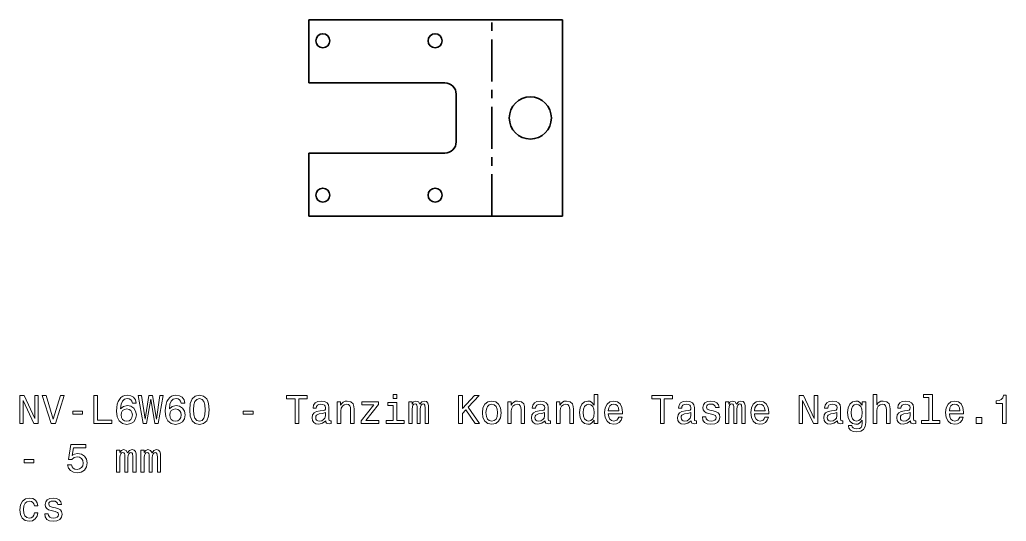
# Model space of a CAD drawing. Extents: x -6853 to 6025, y 489 to 1946.
# Drawn here: x -4350.2 to -3998.9, y 888.2 to 1066.9 of the extents above; entities that cross this region are included whole.
import ezdxf

# ---------------------------------------------------------------- set-up
doc = ezdxf.new("R2010")
doc.units = 0
doc.linetypes.add('AXES', pattern=[24, 15, -3, 3, -3])

msp = doc.modelspace()

# ---------------------------------------------------------------- linework, layer by layer
at = {"color": 7, "lineweight": 35}
for p, q in [((-4156.875488, 1066.883057), (-4247.28418, 1066.883057)), ((-4247.28418, 1044.383057), (-4247.28418, 1066.883057)), ((-4156.875488, 996.882996), (-4156.875488, 1066.883057)), ((-4198.78418, 1044.383057), (-4247.28418, 1044.383057)), ((-4198.78418, 1019.382996), (-4247.28418, 1019.382996)), ((-4247.28418, 996.882996), (-4247.28418, 1019.382996)), ((-4247.28418, 996.882996), (-4156.875488, 996.882996))]:
    msp.add_line(p, q, dxfattribs=at)
at = {"color": 1, "linetype": 'AXES', "lineweight": 35}
msp.add_line((-4182.080078, 996.882996), (-4182.080078, 1066.883057), dxfattribs=at)
at = {"color": 7, "lineweight": 35, "ltscale": 0.425002}
msp.add_line((-4194.78418, 1023.382996), (-4194.78418, 1040.383057), dxfattribs=at)
at = {"color": 7, "lineweight": 13}
for points in [[(-4350.209473, 923.006897), (-4349.013184, 923.006897), (-4349.013184, 931.20575), (-4345.180664, 923.006897), (-4343.638672, 923.006897), (-4343.638672, 933.006897), (-4344.849121, 933.006897), (-4344.849121, 924.808044), (-4348.638672, 933.006897), (-4350.209473, 933.006897)], [(-4335.742188, 933.021301), (-4338.249512, 924.505432), (-4340.828613, 933.021301), (-4342.197754, 933.021301), (-4338.970215, 923.006897), (-4337.529297, 923.006897), (-4334.373535, 933.021301)], [(-4323.826172, 923.006897), (-4317.399414, 923.006897), (-4317.399414, 924.217285), (-4322.500488, 924.217285), (-4322.500488, 933.006897), (-4323.826172, 933.006897)], [(-4308.768555, 930.312378), (-4309.041992, 931.479492), (-4309.67627, 932.344055), (-4310.655762, 932.891602), (-4311.923828, 933.078918), (-4312.773926, 932.978088), (-4313.508789, 932.704285), (-4314.157227, 932.257629), (-4314.705078, 931.623596), (-4315.137207, 930.831116), (-4315.454102, 929.865662), (-4315.655762, 928.727356), (-4315.713379, 927.444946), (-4315.48291, 925.398804), (-4314.776855, 923.914673), (-4313.638672, 923.021301), (-4312.08252, 922.718689), (-4310.68457, 922.978088), (-4309.618652, 923.655334), (-4308.926758, 924.721619), (-4308.681641, 926.07605), (-4308.926758, 927.444946), (-4309.589844, 928.496826), (-4310.612793, 929.159607), (-4311.880859, 929.390198), (-4313.249512, 929.10199), (-4314.272461, 928.280701), (-4314.056641, 929.865662), (-4313.595215, 931.004028), (-4312.88916, 931.681274), (-4311.909668, 931.911804), (-4311.188965, 931.796509), (-4310.641602, 931.493958), (-4310.28125, 930.989624), (-4310.09375, 930.312378)], [(-4306.275391, 923.006897), (-4305.007324, 923.006897), (-4303.566406, 931.681274), (-4302.08252, 923.006897), (-4300.87207, 923.006897), (-4299.114258, 933.021301), (-4300.26709, 933.021301), (-4301.505859, 924.505432), (-4302.932617, 933.021301), (-4304.186035, 933.021301), (-4305.583984, 924.505432), (-4306.823242, 933.021301), (-4308.004883, 933.021301)], [(-4291.419434, 930.312378), (-4291.693359, 931.479492), (-4292.327637, 932.344055), (-4293.307129, 932.891602), (-4294.575195, 933.078918), (-4295.425293, 932.978088), (-4296.160156, 932.704285), (-4296.808594, 932.257629), (-4297.356445, 931.623596), (-4297.788574, 930.831116), (-4298.105469, 929.865662), (-4298.307129, 928.727356), (-4298.364746, 927.444946), (-4298.134277, 925.398804), (-4297.428223, 923.914673), (-4296.290039, 923.021301), (-4294.733887, 922.718689), (-4293.335938, 922.978088), (-4292.269531, 923.655334), (-4291.578125, 924.721619), (-4291.333008, 926.07605), (-4291.578125, 927.444946), (-4292.240723, 928.496826), (-4293.26416, 929.159607), (-4294.532227, 929.390198), (-4295.900879, 929.10199), (-4296.923828, 928.280701), (-4296.708008, 929.865662), (-4296.246582, 931.004028), (-4295.540527, 931.681274), (-4294.561035, 931.911804), (-4293.840332, 931.796509), (-4293.292969, 931.493958), (-4292.932617, 930.989624), (-4292.745117, 930.312378)], [(-4289.67627, 927.891602), (-4289.459961, 925.629395), (-4288.782715, 924.015564), (-4287.702148, 923.035706), (-4286.203613, 922.718689), (-4284.719238, 923.035706), (-4283.638672, 924.015564), (-4282.975586, 925.629395), (-4282.745117, 927.891602), (-4282.975586, 930.139465), (-4283.249512, 931.032837), (-4283.638672, 931.7677), (-4284.719238, 932.747559), (-4286.203613, 933.078918), (-4287.702148, 932.747559), (-4288.782715, 931.753296), (-4289.459961, 930.139465)], [(-4288.292969, 927.891602), (-4288.177734, 929.635132), (-4287.817383, 930.888733), (-4287.168945, 931.623596), (-4286.203613, 931.882996), (-4285.252441, 931.623596), (-4284.604004, 930.888733), (-4284.243652, 929.635132), (-4284.128418, 927.891602), (-4284.243652, 926.133728), (-4284.604004, 924.880066), (-4285.252441, 924.145203), (-4286.203613, 923.900269), (-4287.168945, 924.145203), (-4287.817383, 924.880066), (-4288.177734, 926.133728)], [(-4252.168945, 923.006897), (-4250.843262, 923.006897), (-4250.843262, 931.796509), (-4247.817383, 931.796509), (-4247.817383, 933.006897), (-4255.209473, 933.006897), (-4255.209473, 931.796509), (-4252.168945, 931.796509)], [(-4241.217773, 924.015564), (-4241.217773, 923.97229), (-4241.145996, 923.482422), (-4240.929688, 923.136597), (-4240.021973, 922.862793), (-4239.315918, 922.978088), (-4239.315918, 923.957886), (-4239.618652, 923.914673), (-4240.021973, 924.10199), (-4240.09375, 924.678345), (-4240.09375, 928.684143), (-4240.26709, 929.707214), (-4240.770996, 930.427673), (-4241.650391, 930.859924), (-4242.88916, 931.018433), (-4244.099609, 930.84552), (-4244.993164, 930.355591), (-4245.555176, 929.591919), (-4245.742188, 928.583252), (-4245.742188, 928.496826), (-4244.604004, 928.496826), (-4244.50293, 929.10199), (-4244.186035, 929.534302), (-4243.66748, 929.79364), (-4242.932617, 929.894531), (-4242.226563, 929.822449), (-4241.722168, 929.606323), (-4241.419434, 929.231689), (-4241.318848, 928.712952), (-4241.376465, 928.107788), (-4241.606934, 927.805176), (-4242.183105, 927.661072), (-4243.26416, 927.545776), (-4244.50293, 927.286438), (-4245.382324, 926.825317), (-4245.900879, 926.104858), (-4246.05957, 925.038574), (-4245.915039, 924.087585), (-4245.46875, 923.381531), (-4244.748047, 922.934875), (-4243.753906, 922.776367), (-4242.414063, 923.078918)], [(-4237.140137, 923.006897), (-4235.87207, 923.006897), (-4235.87207, 927.473755), (-4235.742188, 928.496826), (-4235.324707, 929.246094), (-4234.67627, 929.707214), (-4233.811523, 929.880066), (-4233.120117, 929.736023), (-4232.6875, 929.346924), (-4232.47168, 928.698547), (-4232.399414, 927.833984), (-4232.399414, 923.006897), (-4231.131348, 923.006897), (-4231.131348, 928.093323), (-4231.188965, 929.116394), (-4231.448242, 929.966553), (-4232.29834, 930.744629), (-4233.624023, 931.018433), (-4234.358887, 930.917542), (-4234.978516, 930.643799), (-4235.511719, 930.182678), (-4235.929688, 929.56311), (-4235.929688, 930.744629), (-4237.140137, 930.744629)], [(-4215.87207, 933.352722), (-4217.211914, 933.352722), (-4217.211914, 931.911804), (-4215.87207, 931.911804)], [(-4211.621582, 923.006897), (-4210.454102, 923.006897), (-4210.454102, 928.17981), (-4210.382324, 928.957886), (-4210.166016, 929.519836), (-4209.834473, 929.851257), (-4209.402344, 929.980957), (-4209.056641, 929.865662), (-4208.826172, 929.577515), (-4208.710938, 929.087585), (-4208.66748, 928.439148), (-4208.66748, 923.006897), (-4207.572266, 923.006897), (-4207.572266, 928.17981), (-4207.500488, 928.943481), (-4207.28418, 929.505432), (-4206.938477, 929.851257), (-4206.505859, 929.980957), (-4206.160156, 929.865662), (-4205.929688, 929.577515), (-4205.785645, 928.439148), (-4205.785645, 923.006897), (-4204.618652, 923.006897), (-4204.618652, 928.352722), (-4204.69043, 929.462219), (-4204.920898, 930.312378), (-4205.382324, 930.831116), (-4206.131348, 931.018433), (-4207.010254, 930.730225), (-4207.6875, 929.894531), (-4208.220703, 930.71582), (-4209.114258, 931.018433), (-4209.935547, 930.730225), (-4210.497559, 929.92334), (-4210.497559, 930.744629), (-4211.621582, 930.744629)], [(-4193.912598, 923.006897), (-4192.586914, 923.006897), (-4192.586914, 926.565979), (-4191.405273, 927.833984), (-4188.047852, 923.006897), (-4186.434082, 923.006897), (-4190.46875, 928.799377), (-4186.549316, 933.006897), (-4188.307129, 933.006897), (-4192.586914, 928.381531), (-4192.586914, 933.006897), (-4193.912598, 933.006897)], [(-4185.46875, 926.868591), (-4185.238281, 925.110657), (-4184.575195, 923.813843), (-4183.523438, 923.006897), (-4182.111328, 922.733093), (-4180.713379, 923.006897), (-4179.661621, 923.799377), (-4178.999023, 925.096252), (-4178.753906, 926.868591), (-4178.999023, 928.626465), (-4179.661621, 929.937744), (-4180.713379, 930.730225), (-4182.111328, 931.018433), (-4183.523438, 930.730225), (-4184.575195, 929.92334), (-4185.238281, 928.626465)], [(-4176.419434, 923.006897), (-4175.151855, 923.006897), (-4175.151855, 927.473755), (-4175.021973, 928.496826), (-4174.604004, 929.246094), (-4173.955566, 929.707214), (-4173.091309, 929.880066), (-4172.399414, 929.736023), (-4171.967285, 929.346924), (-4171.750977, 928.698547), (-4171.679199, 927.833984), (-4171.679199, 923.006897), (-4170.411133, 923.006897), (-4170.411133, 928.093323), (-4170.46875, 929.116394), (-4170.728027, 929.966553), (-4171.578125, 930.744629), (-4172.903809, 931.018433), (-4173.638672, 930.917542), (-4174.258301, 930.643799), (-4174.791504, 930.182678), (-4175.209473, 929.56311), (-4175.209473, 930.744629), (-4176.419434, 930.744629)], [(-4163.148926, 924.015564), (-4163.148926, 923.97229), (-4163.07666, 923.482422), (-4162.860352, 923.136597), (-4161.952637, 922.862793), (-4161.246582, 922.978088), (-4161.246582, 923.957886), (-4161.549316, 923.914673), (-4161.952637, 924.10199), (-4162.024902, 924.678345), (-4162.024902, 928.684143), (-4162.197754, 929.707214), (-4162.702148, 930.427673), (-4163.581055, 930.859924), (-4164.820313, 931.018433), (-4166.030762, 930.84552), (-4166.923828, 930.355591), (-4167.48584, 929.591919), (-4167.67334, 928.583252), (-4167.67334, 928.496826), (-4166.535156, 928.496826), (-4166.434082, 929.10199), (-4166.117188, 929.534302), (-4165.598145, 929.79364), (-4164.863281, 929.894531), (-4164.157227, 929.822449), (-4163.65332, 929.606323), (-4163.350586, 929.231689), (-4163.249512, 928.712952), (-4163.307129, 928.107788), (-4163.537598, 927.805176), (-4164.114258, 927.661072), (-4165.194824, 927.545776), (-4166.434082, 927.286438), (-4167.312988, 926.825317), (-4167.831543, 926.104858), (-4167.990234, 925.038574), (-4167.846191, 924.087585), (-4167.399414, 923.381531), (-4166.679199, 922.934875), (-4165.68457, 922.776367), (-4164.344727, 923.078918)], [(-4159.070801, 923.006897), (-4157.802734, 923.006897), (-4157.802734, 927.473755), (-4157.67334, 928.496826), (-4157.255371, 929.246094), (-4156.606934, 929.707214), (-4155.742188, 929.880066), (-4155.050781, 929.736023), (-4154.618652, 929.346924), (-4154.402344, 928.698547), (-4154.330078, 927.833984), (-4154.330078, 923.006897), (-4153.0625, 923.006897), (-4153.0625, 928.093323), (-4153.120117, 929.116394), (-4153.379395, 929.966553), (-4154.229492, 930.744629), (-4155.555176, 931.018433), (-4156.290039, 930.917542), (-4156.909668, 930.643799), (-4157.442871, 930.182678), (-4157.860352, 929.56311), (-4157.860352, 930.744629), (-4159.070801, 930.744629)], [(-4145.641602, 924.202881), (-4145.641602, 923.006897), (-4144.373535, 923.006897), (-4144.373535, 933.352722), (-4145.626953, 933.352722), (-4145.626953, 929.56311), (-4146.592773, 930.658203), (-4147.183594, 930.917542), (-4147.860352, 931.018433), (-4149.085449, 930.730225), (-4150.036133, 929.92334), (-4150.655762, 928.626465), (-4150.87207, 926.882996), (-4150.655762, 925.139465), (-4150.036133, 923.828247), (-4149.085449, 923.006897), (-4147.860352, 922.733093), (-4147.183594, 922.833984), (-4146.578125, 923.093323)], [(-4140.612793, 926.508362), (-4135.540527, 926.508362), (-4135.526367, 927.099121), (-4135.756836, 928.756165), (-4136.390625, 929.995361), (-4137.399414, 930.744629), (-4138.739746, 931.018433), (-4140.050781, 930.730225), (-4141.05957, 929.92334), (-4141.708008, 928.612061), (-4141.938477, 926.882996), (-4141.722168, 925.110657), (-4141.07373, 923.813843), (-4140.07959, 923.006897), (-4138.782715, 922.733093), (-4137.658691, 922.920471), (-4136.736816, 923.410339), (-4136.05957, 924.188477), (-4135.67041, 925.225891), (-4136.923828, 925.225891), (-4137.183594, 924.649536), (-4137.558105, 924.217285), (-4138.624023, 923.87146), (-4139.445801, 924.029968), (-4140.06543, 924.534302), (-4140.46875, 925.355591), (-4140.612793, 926.465088)], [(-4122.053711, 923.006897), (-4120.728027, 923.006897), (-4120.728027, 931.796509), (-4117.702148, 931.796509), (-4117.702148, 933.006897), (-4125.094238, 933.006897), (-4125.094238, 931.796509), (-4122.053711, 931.796509)], [(-4111.102539, 924.015564), (-4111.102539, 923.97229), (-4111.030762, 923.482422), (-4110.814453, 923.136597), (-4109.906738, 922.862793), (-4109.200684, 922.978088), (-4109.200684, 923.957886), (-4109.503418, 923.914673), (-4109.906738, 924.10199), (-4109.978516, 924.678345), (-4109.978516, 928.684143), (-4110.151855, 929.707214), (-4110.655762, 930.427673), (-4111.535156, 930.859924), (-4112.773926, 931.018433), (-4113.984375, 930.84552), (-4114.87793, 930.355591), (-4115.439941, 929.591919), (-4115.626953, 928.583252), (-4115.626953, 928.496826), (-4114.48877, 928.496826), (-4114.388184, 929.10199), (-4114.070801, 929.534302), (-4113.552246, 929.79364), (-4112.817383, 929.894531), (-4112.111328, 929.822449), (-4111.606934, 929.606323), (-4111.304199, 929.231689), (-4111.203613, 928.712952), (-4111.26123, 928.107788), (-4111.491699, 927.805176), (-4112.067871, 927.661072), (-4113.148926, 927.545776), (-4114.388184, 927.286438), (-4115.26709, 926.825317), (-4115.785645, 926.104858), (-4115.944336, 925.038574), (-4115.800293, 924.087585), (-4115.353516, 923.381531), (-4114.632813, 922.934875), (-4113.638672, 922.776367), (-4112.298828, 923.078918)], [(-4103.235352, 927.516968), (-4104.459961, 927.805176), (-4105.367676, 928.136597), (-4105.67041, 928.813843), (-4105.583984, 929.289307), (-4105.28125, 929.635132), (-4104.791504, 929.851257), (-4104.085449, 929.937744), (-4103.408203, 929.851257), (-4102.875, 929.591919), (-4102.529297, 929.202881), (-4102.385254, 928.684143), (-4101.145996, 928.684143), (-4101.145996, 928.712952), (-4101.361816, 929.649536), (-4101.952637, 930.384399), (-4102.875, 930.84552), (-4104.085449, 931.018433), (-4105.310059, 930.84552), (-4106.203613, 930.369995), (-4106.765625, 929.66394), (-4106.938477, 928.770569), (-4106.808594, 927.906006), (-4106.405273, 927.300842), (-4105.742188, 926.868591), (-4104.776855, 926.565979), (-4103.364746, 926.220154), (-4102.500488, 925.859924), (-4102.27002, 925.571716), (-4102.183594, 925.139465), (-4102.312988, 924.606323), (-4102.658691, 924.202881), (-4103.220703, 923.943481), (-4103.970215, 923.857056), (-4104.762695, 923.943481), (-4105.338867, 924.246094), (-4105.728027, 924.736023), (-4105.886719, 925.413208), (-4107.111328, 925.413208), (-4106.909668, 924.260498), (-4106.318848, 923.424744), (-4105.382324, 922.920471), (-4104.085449, 922.733093), (-4102.730957, 922.920471), (-4101.736816, 923.424744), (-4101.131348, 924.231689), (-4100.915527, 925.283569), (-4101.07373, 926.191345), (-4101.520508, 926.810913), (-4102.255371, 927.214417)], [(-4098.85498, 923.006897), (-4097.6875, 923.006897), (-4097.6875, 928.17981), (-4097.615723, 928.957886), (-4097.399414, 929.519836), (-4097.067871, 929.851257), (-4096.635742, 929.980957), (-4096.290039, 929.865662), (-4096.05957, 929.577515), (-4095.944092, 929.087585), (-4095.900879, 928.439148), (-4095.900879, 923.006897), (-4094.805908, 923.006897), (-4094.805908, 928.17981), (-4094.733887, 928.943481), (-4094.517578, 929.505432), (-4094.171875, 929.851257), (-4093.739502, 929.980957), (-4093.393799, 929.865662), (-4093.163086, 929.577515), (-4093.019043, 928.439148), (-4093.019043, 923.006897), (-4091.852051, 923.006897), (-4091.852051, 928.352722), (-4091.924072, 929.462219), (-4092.154541, 930.312378), (-4092.615723, 930.831116), (-4093.36499, 931.018433), (-4094.243896, 930.730225), (-4094.921143, 929.894531), (-4095.454346, 930.71582), (-4096.347656, 931.018433), (-4097.168945, 930.730225), (-4097.730957, 929.92334), (-4097.730957, 930.744629), (-4098.85498, 930.744629)], [(-4088.56665, 926.508362), (-4083.494629, 926.508362), (-4083.480225, 927.099121), (-4083.710693, 928.756165), (-4084.344727, 929.995361), (-4085.353516, 930.744629), (-4086.693359, 931.018433), (-4088.004639, 930.730225), (-4089.013428, 929.92334), (-4089.661865, 928.612061), (-4089.892334, 926.882996), (-4089.67627, 925.110657), (-4089.027832, 923.813843), (-4088.033447, 923.006897), (-4086.736816, 922.733093), (-4085.612793, 922.920471), (-4084.690674, 923.410339), (-4084.013428, 924.188477), (-4083.624268, 925.225891), (-4084.87793, 925.225891), (-4085.137207, 924.649536), (-4085.511963, 924.217285), (-4086.578125, 923.87146), (-4087.399414, 924.029968), (-4088.019043, 924.534302), (-4088.422607, 925.355591), (-4088.56665, 926.465088)], [(-4072.630127, 923.006897), (-4071.434082, 923.006897), (-4071.434082, 931.20575), (-4067.601318, 923.006897), (-4066.05957, 923.006897), (-4066.05957, 933.006897), (-4067.269775, 933.006897), (-4067.269775, 924.808044), (-4071.05957, 933.006897), (-4072.630127, 933.006897)], [(-4059.056641, 924.015564), (-4059.056641, 923.97229), (-4058.984619, 923.482422), (-4058.768311, 923.136597), (-4057.860596, 922.862793), (-4057.154541, 922.978088), (-4057.154541, 923.957886), (-4057.457031, 923.914673), (-4057.860596, 924.10199), (-4057.932617, 924.678345), (-4057.932617, 928.684143), (-4058.105469, 929.707214), (-4058.609863, 930.427673), (-4059.48877, 930.859924), (-4060.728027, 931.018433), (-4061.938477, 930.84552), (-4062.831787, 930.355591), (-4063.393799, 929.591919), (-4063.581055, 928.583252), (-4063.581055, 928.496826), (-4062.442871, 928.496826), (-4062.341797, 929.10199), (-4062.024902, 929.534302), (-4061.506104, 929.79364), (-4060.77124, 929.894531), (-4060.065186, 929.822449), (-4059.561035, 929.606323), (-4059.258301, 929.231689), (-4059.157471, 928.712952), (-4059.215088, 928.107788), (-4059.445557, 927.805176), (-4060.021973, 927.661072), (-4061.102783, 927.545776), (-4062.341797, 927.286438), (-4063.220947, 926.825317), (-4063.739502, 926.104858), (-4063.898193, 925.038574), (-4063.753906, 924.087585), (-4063.307373, 923.381531), (-4062.586914, 922.934875), (-4061.592529, 922.776367), (-4060.252441, 923.078918)], [(-4048.955811, 923.352722), (-4048.955811, 930.744629), (-4050.166016, 930.744629), (-4050.166016, 929.491028), (-4051.1604, 930.629395), (-4051.765625, 930.917542), (-4052.442871, 931.018433), (-4053.66748, 930.730225), (-4054.618652, 929.92334), (-4055.238281, 928.626465), (-4055.454346, 926.882996), (-4055.238281, 925.125061), (-4054.618652, 923.828247), (-4053.66748, 923.006897), (-4052.442871, 922.733093), (-4051.751221, 922.833984), (-4051.174805, 923.093323), (-4050.166016, 924.188477), (-4050.166016, 923.093323), (-4050.28125, 922.228821), (-4050.598389, 921.609192), (-4051.203613, 921.248962), (-4052.111328, 921.119263), (-4052.903809, 921.20575), (-4053.46582, 921.421875), (-4053.797363, 921.796509), (-4053.898193, 922.300842), (-4055.122803, 922.300842), (-4055.122803, 922.243225), (-4054.935547, 921.321045), (-4054.359131, 920.629395), (-4053.437012, 920.182678), (-4052.18335, 920.02417), (-4050.684814, 920.240356), (-4049.690674, 920.84552), (-4049.128662, 921.8974)], [(-4046.304443, 923.006897), (-4045.036377, 923.006897), (-4045.036377, 927.473755), (-4044.906738, 928.496826), (-4044.48877, 929.246094), (-4043.840332, 929.707214), (-4042.97583, 929.880066), (-4042.28418, 929.736023), (-4041.852051, 929.346924), (-4041.635742, 928.698547), (-4041.563721, 927.833984), (-4041.563721, 923.006897), (-4040.295898, 923.006897), (-4040.295898, 928.093323), (-4040.353516, 929.116394), (-4040.612793, 929.966553), (-4041.462891, 930.744629), (-4042.788574, 931.018433), (-4043.509033, 930.917542), (-4044.128662, 930.643799), (-4044.647461, 930.211487), (-4045.036377, 929.620728), (-4045.036377, 933.352722), (-4046.304443, 933.352722)], [(-4033.033447, 924.015564), (-4033.033447, 923.97229), (-4032.961426, 923.482422), (-4032.745361, 923.136597), (-4031.837646, 922.862793), (-4031.131592, 922.978088), (-4031.131592, 923.957886), (-4031.434082, 923.914673), (-4031.837646, 924.10199), (-4031.909668, 924.678345), (-4031.909668, 928.684143), (-4032.08252, 929.707214), (-4032.586914, 930.427673), (-4033.46582, 930.859924), (-4034.705078, 931.018433), (-4035.915527, 930.84552), (-4036.808838, 930.355591), (-4037.370605, 929.591919), (-4037.558105, 928.583252), (-4037.558105, 928.496826), (-4036.419678, 928.496826), (-4036.318848, 929.10199), (-4036.001953, 929.534302), (-4035.483154, 929.79364), (-4034.748291, 929.894531), (-4034.042236, 929.822449), (-4033.537842, 929.606323), (-4033.235352, 929.231689), (-4033.134277, 928.712952), (-4033.192139, 928.107788), (-4033.422607, 927.805176), (-4033.999023, 927.661072), (-4035.07959, 927.545776), (-4036.318848, 927.286438), (-4037.197754, 926.825317), (-4037.716553, 926.104858), (-4037.875, 925.038574), (-4037.730957, 924.087585), (-4037.28418, 923.381531), (-4036.563721, 922.934875), (-4035.56958, 922.776367), (-4034.229492, 923.078918)], [(-4026.434082, 932.286438), (-4026.434082, 924.073181), (-4029.042236, 924.073181), (-4029.042236, 923.006897), (-4022.57251, 923.006897), (-4022.57251, 924.073181), (-4025.166016, 924.073181), (-4025.166016, 933.352722), (-4028.422607, 933.352722), (-4028.422607, 932.286438)], [(-4019.171875, 926.508362), (-4014.099854, 926.508362), (-4014.085449, 927.099121), (-4014.315918, 928.756165), (-4014.949951, 929.995361), (-4015.958496, 930.744629), (-4017.298584, 931.018433), (-4018.609863, 930.730225), (-4019.618652, 929.92334), (-4020.26709, 928.612061), (-4020.497559, 926.882996), (-4020.281494, 925.110657), (-4019.633057, 923.813843), (-4018.638672, 923.006897), (-4017.341797, 922.733093), (-4016.218018, 922.920471), (-4015.295898, 923.410339), (-4014.618652, 924.188477), (-4014.229492, 925.225891), (-4015.483154, 925.225891), (-4015.742432, 924.649536), (-4016.117188, 924.217285), (-4017.18335, 923.87146), (-4018.004639, 924.029968), (-4018.624268, 924.534302), (-4019.027832, 925.355591), (-4019.171875, 926.465088)], [(-4000.209473, 923.006897), (-3998.898193, 923.006897), (-3998.898193, 933.078918), (-3999.87793, 933.078918), (-4000.137207, 932.199951), (-4000.656006, 931.609192), (-4001.448486, 931.263367), (-4002.543701, 931.148132), (-4002.543701, 930.125061), (-4000.209473, 930.125061)], [(-4310.07959, 926.061646), (-4310.238281, 925.15387), (-4310.641602, 924.462219), (-4311.290039, 924.00116), (-4312.09668, 923.857056), (-4312.946777, 924.00116), (-4313.595215, 924.447815), (-4314.013184, 925.139465), (-4314.143066, 926.047241), (-4313.999023, 926.940613), (-4313.595215, 927.617859), (-4312.932617, 928.05011), (-4312.039063, 928.208618), (-4311.26123, 928.05011), (-4310.641602, 927.632263), (-4310.238281, 926.955017)], [(-4292.730957, 926.061646), (-4292.88916, 925.15387), (-4293.292969, 924.462219), (-4293.941406, 924.00116), (-4294.748047, 923.857056), (-4295.598145, 924.00116), (-4296.246582, 924.447815), (-4296.664551, 925.139465), (-4296.794434, 926.047241), (-4296.650391, 926.940613), (-4296.246582, 927.617859), (-4295.583984, 928.05011), (-4294.69043, 928.208618), (-4293.912598, 928.05011), (-4293.292969, 927.632263), (-4292.88916, 926.955017)], [(-4224.056641, 929.678345), (-4228.566406, 923.97229), (-4228.566406, 923.006897), (-4222.298828, 923.006897), (-4222.298828, 924.073181), (-4226.967285, 924.073181), (-4222.500488, 929.764832), (-4222.500488, 930.744629), (-4228.350586, 930.744629), (-4228.350586, 929.678345)], [(-4215.915527, 924.073181), (-4215.915527, 930.485291), (-4219.171875, 930.485291), (-4219.171875, 929.404602), (-4217.183105, 929.404602), (-4217.183105, 924.073181), (-4219.776855, 924.073181), (-4219.776855, 923.006897), (-4213.292969, 923.006897), (-4213.292969, 924.073181)], [(-4184.171875, 926.882996), (-4184.041992, 928.17981), (-4183.638672, 929.116394), (-4182.990234, 929.692749), (-4182.111328, 929.894531), (-4181.246582, 929.692749), (-4180.598145, 929.130798), (-4180.194824, 928.17981), (-4180.050781, 926.882996), (-4180.194824, 925.571716), (-4180.598145, 924.620728), (-4181.246582, 924.044373), (-4182.111328, 923.857056), (-4182.990234, 924.044373), (-4183.638672, 924.620728), (-4184.041992, 925.571716)], [(-4147.644531, 929.880066), (-4146.808594, 929.678345), (-4146.174805, 929.116394), (-4145.800293, 928.17981), (-4145.655762, 926.882996), (-4145.800293, 925.571716), (-4146.174805, 924.635132), (-4146.808594, 924.058777), (-4147.644531, 923.87146), (-4148.437012, 924.058777), (-4149.041992, 924.635132), (-4149.445801, 925.586121), (-4149.575195, 926.882996), (-4149.445801, 928.165405), (-4149.041992, 929.10199), (-4148.437012, 929.678345)], [(-4140.612793, 927.574646), (-4140.454102, 928.568848), (-4140.06543, 929.303711), (-4139.474609, 929.750427), (-4138.696289, 929.908936), (-4137.932617, 929.750427), (-4137.341797, 929.303711), (-4136.981445, 928.568848), (-4136.852051, 927.574646)], [(-4088.56665, 927.574646), (-4088.408203, 928.568848), (-4088.019043, 929.303711), (-4087.428223, 929.750427), (-4086.650146, 929.908936), (-4085.886475, 929.750427), (-4085.295898, 929.303711), (-4084.935547, 928.568848), (-4084.805908, 927.574646)], [(-4054.143066, 926.882996), (-4054.013428, 928.165405), (-4053.624268, 929.116394), (-4053.019043, 929.678345), (-4052.212158, 929.880066), (-4051.362061, 929.678345), (-4050.728027, 929.116394), (-4050.339111, 928.165405), (-4050.194824, 926.882996), (-4050.339111, 925.571716), (-4050.728027, 924.635132), (-4051.362061, 924.058777), (-4052.212158, 923.87146), (-4053.019043, 924.058777), (-4053.624268, 924.635132), (-4054.013428, 925.586121)], [(-4019.171875, 927.574646), (-4019.013428, 928.568848), (-4018.624268, 929.303711), (-4018.033691, 929.750427), (-4017.255371, 929.908936), (-4016.491699, 929.750427), (-4015.900879, 929.303711), (-4015.540771, 928.568848), (-4015.411133, 927.574646)], [(-4331.318848, 926.30658), (-4327.831543, 926.30658), (-4327.831543, 927.444946), (-4331.318848, 927.444946)], [(-4270.598145, 926.30658), (-4267.111328, 926.30658), (-4267.111328, 927.444946), (-4270.598145, 927.444946)], [(-4241.361816, 925.71582), (-4241.534668, 924.966553), (-4241.996094, 924.390198), (-4242.6875, 924.015564), (-4243.537598, 923.885864), (-4244.085449, 923.957886), (-4244.474609, 924.188477), (-4244.719238, 924.591919), (-4244.791504, 925.15387), (-4244.733887, 925.658203), (-4244.50293, 926.018433), (-4243.581055, 926.421875), (-4242.414063, 926.594788), (-4241.361816, 926.940613)], [(-4163.292969, 925.71582), (-4163.46582, 924.966553), (-4163.926758, 924.390198), (-4164.618652, 924.015564), (-4165.46875, 923.885864), (-4166.016113, 923.957886), (-4166.405273, 924.188477), (-4166.650391, 924.591919), (-4166.722168, 925.15387), (-4166.664551, 925.658203), (-4166.434082, 926.018433), (-4165.511719, 926.421875), (-4164.344727, 926.594788), (-4163.292969, 926.940613)], [(-4111.246582, 925.71582), (-4111.419922, 924.966553), (-4111.880859, 924.390198), (-4112.572266, 924.015564), (-4113.422363, 923.885864), (-4113.970215, 923.957886), (-4114.359375, 924.188477), (-4114.604004, 924.591919), (-4114.67627, 925.15387), (-4114.618652, 925.658203), (-4114.388184, 926.018433), (-4113.46582, 926.421875), (-4112.298828, 926.594788), (-4111.246582, 926.940613)], [(-4059.200684, 925.71582), (-4059.373535, 924.966553), (-4059.834717, 924.390198), (-4060.526367, 924.015564), (-4061.376465, 923.885864), (-4061.924072, 923.957886), (-4062.312988, 924.188477), (-4062.558105, 924.591919), (-4062.630127, 925.15387), (-4062.57251, 925.658203), (-4062.341797, 926.018433), (-4061.419678, 926.421875), (-4060.252441, 926.594788), (-4059.200684, 926.940613)], [(-4033.177734, 925.71582), (-4033.350586, 924.966553), (-4033.811523, 924.390198), (-4034.503418, 924.015564), (-4035.353516, 923.885864), (-4035.900879, 923.957886), (-4036.290039, 924.188477), (-4036.534912, 924.591919), (-4036.606934, 925.15387), (-4036.549316, 925.658203), (-4036.318848, 926.018433), (-4035.396729, 926.421875), (-4034.229492, 926.594788), (-4033.177734, 926.940613)], [(-4009.618652, 923.006897), (-4007.630127, 923.006897), (-4007.630127, 925.15387), (-4009.618652, 925.15387)], [(-4333.148926, 908.338318), (-4332.831543, 907.156738), (-4332.125488, 906.234558), (-4331.088379, 905.658203), (-4329.762695, 905.442017), (-4328.307129, 905.701416), (-4327.168945, 906.407471), (-4326.448242, 907.531372), (-4326.174805, 908.97229), (-4326.419434, 910.312378), (-4327.111328, 911.364258), (-4328.191895, 912.041443), (-4329.589844, 912.286438), (-4330.67041, 912.113525), (-4331.505859, 911.638), (-4331.102539, 914.33252), (-4326.722168, 914.33252), (-4326.722168, 915.514099), (-4332.067871, 915.514099), (-4332.860352, 910.211487), (-4331.708008, 910.211487), (-4330.87207, 910.888733), (-4329.805664, 911.133667), (-4328.883789, 910.975159), (-4328.177734, 910.514099), (-4327.730957, 909.808044), (-4327.572266, 908.900269), (-4327.730957, 907.992493), (-4328.191895, 907.286438), (-4328.897949, 906.839722), (-4329.805664, 906.681213), (-4330.569336, 906.782104), (-4331.160156, 907.113525), (-4331.592773, 907.632263), (-4331.808594, 908.338318)], [(-4315.713379, 905.730225), (-4314.546387, 905.730225), (-4314.546387, 910.903137), (-4314.474609, 911.681213), (-4314.258301, 912.243164), (-4313.926758, 912.574585), (-4313.494629, 912.704285), (-4313.148926, 912.588989), (-4312.917969, 912.300842), (-4312.802734, 911.810913), (-4312.759766, 911.162476), (-4312.759766, 905.730225), (-4311.664551, 905.730225), (-4311.664551, 910.903137), (-4311.592773, 911.666809), (-4311.376465, 912.22876), (-4311.030762, 912.574585), (-4310.598145, 912.704285), (-4310.252441, 912.588989), (-4310.021973, 912.300842), (-4309.87793, 911.162476), (-4309.87793, 905.730225), (-4308.710938, 905.730225), (-4308.710938, 911.07605), (-4308.782715, 912.185547), (-4309.013184, 913.035706), (-4309.474609, 913.554443), (-4310.223633, 913.74176), (-4311.102539, 913.453552), (-4311.779785, 912.617859), (-4312.312988, 913.439148), (-4313.206543, 913.74176), (-4314.027832, 913.453552), (-4314.589844, 912.646667), (-4314.589844, 913.467957), (-4315.713379, 913.467957)], [(-4307.039063, 905.730225), (-4305.87207, 905.730225), (-4305.87207, 910.903137), (-4305.799805, 911.681213), (-4305.583984, 912.243164), (-4305.252441, 912.574585), (-4304.820313, 912.704285), (-4304.474609, 912.588989), (-4304.243652, 912.300842), (-4304.128418, 911.810913), (-4304.085449, 911.162476), (-4304.085449, 905.730225), (-4302.990234, 905.730225), (-4302.990234, 910.903137), (-4302.917969, 911.666809), (-4302.702148, 912.22876), (-4302.356445, 912.574585), (-4301.923828, 912.704285), (-4301.578125, 912.588989), (-4301.347656, 912.300842), (-4301.203613, 911.162476), (-4301.203613, 905.730225), (-4300.036133, 905.730225), (-4300.036133, 911.07605), (-4300.108398, 912.185547), (-4300.338867, 913.035706), (-4300.799805, 913.554443), (-4301.549316, 913.74176), (-4302.428223, 913.453552), (-4303.105469, 912.617859), (-4303.638672, 913.439148), (-4304.532227, 913.74176), (-4305.353516, 913.453552), (-4305.915527, 912.646667), (-4305.915527, 913.467957), (-4307.039063, 913.467957)], [(-4348.66748, 909.029907), (-4345.180664, 909.029907), (-4345.180664, 910.168274), (-4348.66748, 910.168274)], [(-4344.978516, 893.626526), (-4343.725098, 893.626526), (-4343.984375, 894.779236), (-4344.604004, 895.687073), (-4345.569336, 896.249023), (-4346.823242, 896.465149), (-4348.206543, 896.176941), (-4349.258301, 895.370056), (-4349.920898, 894.058777), (-4350.151855, 892.300903), (-4349.935547, 890.557373), (-4349.287109, 889.260559), (-4348.26416, 888.453613), (-4346.866211, 888.17981), (-4345.626953, 888.395996), (-4344.661621, 889.00116), (-4343.999023, 889.952148), (-4343.710938, 891.220154), (-4344.920898, 891.220154), (-4345.137207, 890.413269), (-4345.540527, 889.808105), (-4346.117188, 889.433411), (-4346.823242, 889.318176), (-4347.702148, 889.505493), (-4348.335938, 890.081848), (-4348.725098, 891.018433), (-4348.85498, 892.344116), (-4348.725098, 893.64093), (-4348.321777, 894.577515), (-4347.67334, 895.153931), (-4346.823242, 895.355652), (-4346.07373, 895.225952), (-4345.511719, 894.894531), (-4345.137207, 894.346985)], [(-4337.442871, 892.963684), (-4338.66748, 893.251892), (-4339.575195, 893.583313), (-4339.87793, 894.260559), (-4339.791504, 894.736023), (-4339.48877, 895.081848), (-4338.999023, 895.297974), (-4338.292969, 895.38446), (-4337.615723, 895.297974), (-4337.08252, 895.038635), (-4336.736816, 894.649597), (-4336.592773, 894.130859), (-4335.353516, 894.130859), (-4335.353516, 894.159668), (-4335.569336, 895.096252), (-4336.160156, 895.831116), (-4337.08252, 896.292236), (-4338.292969, 896.465149), (-4339.517578, 896.292236), (-4340.411133, 895.816711), (-4340.973145, 895.110657), (-4341.145996, 894.217285), (-4341.016113, 893.352722), (-4340.612793, 892.747559), (-4339.949707, 892.315308), (-4338.984375, 892.012695), (-4337.572266, 891.66687), (-4336.708008, 891.306641), (-4336.477051, 891.018433), (-4336.390625, 890.586182), (-4336.520508, 890.05304), (-4336.866211, 889.649597), (-4337.428223, 889.390198), (-4338.177734, 889.303772), (-4338.970215, 889.390198), (-4339.546387, 889.69281), (-4339.935547, 890.182739), (-4340.09375, 890.859924), (-4341.318848, 890.859924), (-4341.117188, 889.707214), (-4340.526367, 888.87146), (-4339.589844, 888.367188), (-4338.292969, 888.17981), (-4336.938477, 888.367188), (-4335.944336, 888.87146), (-4335.338867, 889.678406), (-4335.122559, 890.730286), (-4335.28125, 891.638062), (-4335.728027, 892.257629), (-4336.462891, 892.661133)]]:
    msp.add_lwpolyline(points, close=True, dxfattribs=at)
at = {"color": 7, "lineweight": 35}
for centre, radius in [((-4242.28418, 1059.383057), 2.5), ((-4202.28418, 1059.383057), 2.5), ((-4168.375488, 1031.883057), 7.5), ((-4242.28418, 1004.382996), 2.5), ((-4202.28418, 1004.382996), 2.5)]:
    msp.add_circle(centre, radius, dxfattribs=at)
for centre, start, end in [((-4198.78418, 1040.383057), 0, 90.000003), ((-4198.78418, 1023.382996), 269.999997, 360)]:
    msp.add_arc(centre, 4, start, end, dxfattribs=at)

doc.saveas('drawing.dxf')
